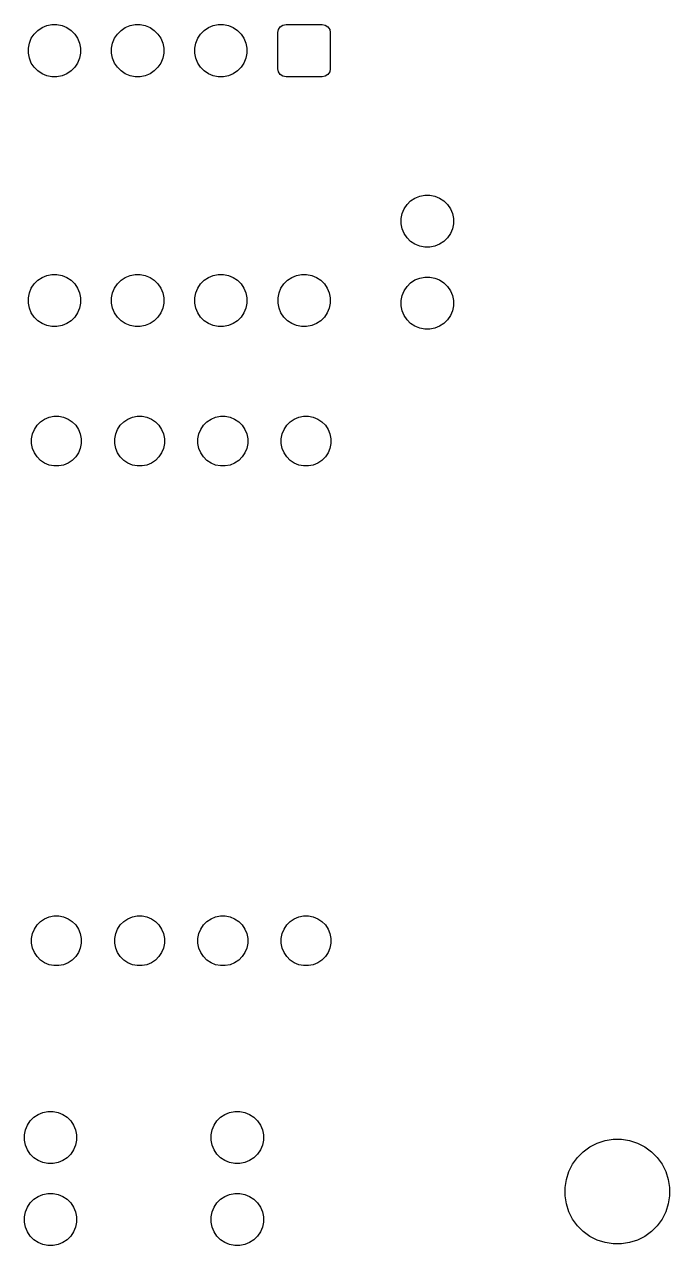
# Model space of a CAD drawing. Header units: millimetres. Extents: x 72.1 to 111.6, y -102.4 to -26.2.
# Drawn here: x 91.95 to 111.65, y -102.36 to -65.11 of the extents above; entities that cross this region are included whole.
import ezdxf

# ---------------------------------------------------------------- set-up
doc = ezdxf.new("R2010")
doc.units = ezdxf.units.MM
doc.layers.add('BLACK', color=7, linetype='CONTINUOUS')

msp = doc.modelspace()

# ---------------------------------------------------------------- linework, layer by layer
at = {"layer": 'BLACK', "linetype": 'CONTINUOUS'}
for p, q in [((92.492883, -65.204463), (92.637772, -65.144448)), ((92.637772, -65.144448), (92.791586, -65.113852)), ((92.791586, -65.113852), (92.948414, -65.113852)), ((92.948414, -65.113852), (93.102228, -65.144448)), ((93.102228, -65.144448), (93.247117, -65.204463)), ((95.032883, -65.204463), (95.177772, -65.144448)), ((95.177772, -65.144448), (95.331586, -65.113852)), ((95.331586, -65.113852), (95.488414, -65.113852)), ((95.488414, -65.113852), (95.642228, -65.144448)), ((95.642228, -65.144448), (95.787117, -65.204463)), ((97.572883, -65.204463), (97.717772, -65.144448)), ((97.717772, -65.144448), (97.871586, -65.113852)), ((97.871586, -65.113852), (98.028414, -65.113852)), ((98.028414, -65.113852), (98.182228, -65.144448)), ((98.182228, -65.144448), (98.327117, -65.204463)), ((99.763223, -65.183223), (99.844329, -65.12903)), ((99.844329, -65.12903), (99.94, -65.11)), ((99.94, -65.11), (101.04, -65.11)), ((101.04, -65.11), (101.135671, -65.12903)), ((101.135671, -65.12903), (101.216777, -65.183223)), ((92.104448, -65.677772), (92.164463, -65.532883)), ((92.164463, -65.532883), (92.251592, -65.402485)), ((92.251592, -65.402485), (92.362485, -65.291592)), ((92.362485, -65.291592), (92.492883, -65.204463)), ((93.247117, -65.204463), (93.377515, -65.291592)), ((93.377515, -65.291592), (93.488408, -65.402485)), ((93.488408, -65.402485), (93.575537, -65.532883)), ((93.575537, -65.532883), (93.635552, -65.677772)), ((94.644448, -65.677772), (94.704463, -65.532883)), ((94.704463, -65.532883), (94.791592, -65.402485)), ((94.791592, -65.402485), (94.902485, -65.291592)), ((94.902485, -65.291592), (95.032883, -65.204463)), ((95.787117, -65.204463), (95.917515, -65.291592)), ((95.917515, -65.291592), (96.028408, -65.402485)), ((96.028408, -65.402485), (96.115537, -65.532883)), ((96.115537, -65.532883), (96.175552, -65.677772)), ((97.184448, -65.677772), (97.244463, -65.532883)), ((97.244463, -65.532883), (97.331592, -65.402485)), ((97.331592, -65.402485), (97.442485, -65.291592)), ((97.442485, -65.291592), (97.572883, -65.204463)), ((98.327117, -65.204463), (98.457515, -65.291592)), ((98.457515, -65.291592), (98.568408, -65.402485)), ((98.568408, -65.402485), (98.655537, -65.532883)), ((98.655537, -65.532883), (98.715552, -65.677772)), ((99.69, -65.36), (99.70903, -65.264329)), ((99.69, -66.46), (99.69, -65.36)), ((99.70903, -65.264329), (99.763223, -65.183223)), ((101.216777, -65.183223), (101.27097, -65.264329)), ((101.27097, -65.264329), (101.29, -65.36)), ((101.29, -65.36), (101.29, -66.46)), ((92.073852, -65.831586), (92.104448, -65.677772)), ((92.073852, -65.988414), (92.073852, -65.831586)), ((93.635552, -65.677772), (93.666148, -65.831586)), ((93.666148, -65.831586), (93.666148, -65.988414)), ((94.613852, -65.831586), (94.644448, -65.677772)), ((94.613852, -65.988414), (94.613852, -65.831586)), ((96.175552, -65.677772), (96.206148, -65.831586)), ((96.206148, -65.831586), (96.206148, -65.988414)), ((97.153852, -65.831586), (97.184448, -65.677772)), ((97.153852, -65.988414), (97.153852, -65.831586)), ((98.715552, -65.677772), (98.746148, -65.831586)), ((98.746148, -65.831586), (98.746148, -65.988414)), ((92.104448, -66.142228), (92.073852, -65.988414)), ((92.164463, -66.287117), (92.104448, -66.142228)), ((92.251592, -66.417515), (92.164463, -66.287117)), ((93.575537, -66.287117), (93.488408, -66.417515)), ((93.635552, -66.142228), (93.575537, -66.287117)), ((93.666148, -65.988414), (93.635552, -66.142228)), ((94.644448, -66.142228), (94.613852, -65.988414)), ((94.704463, -66.287117), (94.644448, -66.142228)), ((94.791592, -66.417515), (94.704463, -66.287117)), ((96.115537, -66.287117), (96.028408, -66.417515)), ((96.175552, -66.142228), (96.115537, -66.287117)), ((96.206148, -65.988414), (96.175552, -66.142228)), ((97.184448, -66.142228), (97.153852, -65.988414)), ((97.244463, -66.287117), (97.184448, -66.142228)), ((97.331592, -66.417515), (97.244463, -66.287117)), ((98.655537, -66.287117), (98.568408, -66.417515)), ((98.715552, -66.142228), (98.655537, -66.287117)), ((98.746148, -65.988414), (98.715552, -66.142228)), ((92.362485, -66.528408), (92.251592, -66.417515)), ((92.492883, -66.615537), (92.362485, -66.528408)), ((92.637772, -66.675552), (92.492883, -66.615537)), ((93.247117, -66.615537), (93.102228, -66.675552)), ((93.377515, -66.528408), (93.247117, -66.615537)), ((93.488408, -66.417515), (93.377515, -66.528408)), ((94.902485, -66.528408), (94.791592, -66.417515)), ((95.032883, -66.615537), (94.902485, -66.528408)), ((95.177772, -66.675552), (95.032883, -66.615537)), ((95.787117, -66.615537), (95.642228, -66.675552)), ((95.917515, -66.528408), (95.787117, -66.615537)), ((96.028408, -66.417515), (95.917515, -66.528408)), ((97.442485, -66.528408), (97.331592, -66.417515)), ((97.572883, -66.615537), (97.442485, -66.528408)), ((97.717772, -66.675552), (97.572883, -66.615537)), ((98.327117, -66.615537), (98.182228, -66.675552)), ((98.457515, -66.528408), (98.327117, -66.615537)), ((98.568408, -66.417515), (98.457515, -66.528408)), ((99.70903, -66.555671), (99.69, -66.46)), ((99.763223, -66.636777), (99.70903, -66.555671)), ((99.844329, -66.69097), (99.763223, -66.636777)), ((101.216777, -66.636777), (101.135671, -66.69097)), ((101.27097, -66.555671), (101.216777, -66.636777)), ((101.29, -66.46), (101.27097, -66.555671)), ((92.791586, -66.706148), (92.637772, -66.675552)), ((92.948414, -66.706148), (92.791586, -66.706148)), ((93.102228, -66.675552), (92.948414, -66.706148)), ((95.331586, -66.706148), (95.177772, -66.675552)), ((95.488414, -66.706148), (95.331586, -66.706148)), ((95.642228, -66.675552), (95.488414, -66.706148)), ((97.871586, -66.706148), (97.717772, -66.675552)), ((98.028414, -66.706148), (97.871586, -66.706148)), ((98.182228, -66.675552), (98.028414, -66.706148)), ((99.94, -66.71), (99.844329, -66.69097)), ((101.04, -66.71), (99.94, -66.71)), ((101.135671, -66.69097), (101.04, -66.71)), ((103.872883, -70.404463), (104.017772, -70.344448)), ((104.017772, -70.344448), (104.171586, -70.313852)), ((104.171586, -70.313852), (104.328414, -70.313852)), ((104.328414, -70.313852), (104.482228, -70.344448)), ((104.482228, -70.344448), (104.627117, -70.404463)), ((103.484448, -70.877772), (103.544463, -70.732883)), ((103.544463, -70.732883), (103.631592, -70.602485)), ((103.631592, -70.602485), (103.742485, -70.491592)), ((103.742485, -70.491592), (103.872883, -70.404463)), ((104.627117, -70.404463), (104.757515, -70.491592)), ((104.757515, -70.491592), (104.868408, -70.602485)), ((104.868408, -70.602485), (104.955537, -70.732883)), ((104.955537, -70.732883), (105.015552, -70.877772)), ((103.453852, -71.031586), (103.484448, -70.877772)), ((103.453852, -71.188414), (103.453852, -71.031586)), ((105.015552, -70.877772), (105.046148, -71.031586)), ((105.046148, -71.031586), (105.046148, -71.188414)), ((103.484448, -71.342228), (103.453852, -71.188414)), ((103.544463, -71.487117), (103.484448, -71.342228)), ((103.631592, -71.617515), (103.544463, -71.487117)), ((104.955537, -71.487117), (104.868408, -71.617515)), ((105.015552, -71.342228), (104.955537, -71.487117)), ((105.046148, -71.188414), (105.015552, -71.342228)), ((103.742485, -71.728408), (103.631592, -71.617515)), ((103.872883, -71.815537), (103.742485, -71.728408)), ((104.017772, -71.875552), (103.872883, -71.815537)), ((104.171586, -71.906148), (104.017772, -71.875552)), ((104.482228, -71.875552), (104.328414, -71.906148)), ((104.627117, -71.815537), (104.482228, -71.875552)), ((104.757515, -71.728408), (104.627117, -71.815537)), ((104.868408, -71.617515), (104.757515, -71.728408)), ((104.328414, -71.906148), (104.171586, -71.906148)), ((92.251592, -73.022485), (92.362485, -72.911592)), ((92.362485, -72.911592), (92.492883, -72.824463)), ((92.492883, -72.824463), (92.637772, -72.764448)), ((92.637772, -72.764448), (92.791586, -72.733852)), ((92.791586, -72.733852), (92.948414, -72.733852)), ((92.948414, -72.733852), (93.102228, -72.764448)), ((93.102228, -72.764448), (93.247117, -72.824463)), ((93.247117, -72.824463), (93.377515, -72.911592)), ((93.377515, -72.911592), (93.488408, -73.022485)), ((94.791592, -73.022485), (94.902485, -72.911592)), ((94.902485, -72.911592), (95.032883, -72.824463)), ((95.032883, -72.824463), (95.177772, -72.764448)), ((95.177772, -72.764448), (95.331586, -72.733852)), ((95.331586, -72.733852), (95.488414, -72.733852)), ((95.488414, -72.733852), (95.642228, -72.764448)), ((95.642228, -72.764448), (95.787117, -72.824463)), ((95.787117, -72.824463), (95.917515, -72.911592)), ((95.917515, -72.911592), (96.028408, -73.022485)), ((97.331592, -73.022485), (97.442485, -72.911592)), ((97.442485, -72.911592), (97.572883, -72.824463)), ((97.572883, -72.824463), (97.717772, -72.764448)), ((97.717772, -72.764448), (97.871586, -72.733852)), ((97.871586, -72.733852), (98.028414, -72.733852)), ((98.028414, -72.733852), (98.182228, -72.764448)), ((98.182228, -72.764448), (98.327117, -72.824463)), ((98.327117, -72.824463), (98.457515, -72.911592)), ((98.457515, -72.911592), (98.568408, -73.022485)), ((99.871592, -73.022485), (99.982485, -72.911592)), ((99.982485, -72.911592), (100.112883, -72.824463)), ((100.112883, -72.824463), (100.257772, -72.764448)), ((100.257772, -72.764448), (100.411586, -72.733852)), ((100.411586, -72.733852), (100.568414, -72.733852)), ((100.568414, -72.733852), (100.722228, -72.764448)), ((100.722228, -72.764448), (100.867117, -72.824463)), ((100.867117, -72.824463), (100.997515, -72.911592)), ((100.997515, -72.911592), (101.108408, -73.022485)), ((103.631592, -73.102485), (103.742485, -72.991592)), ((103.742485, -72.991592), (103.872883, -72.904463)), ((103.872883, -72.904463), (104.017772, -72.844448)), ((104.017772, -72.844448), (104.171586, -72.813852)), ((104.171586, -72.813852), (104.328414, -72.813852)), ((104.328414, -72.813852), (104.482228, -72.844448)), ((104.482228, -72.844448), (104.627117, -72.904463)), ((104.627117, -72.904463), (104.757515, -72.991592)), ((104.757515, -72.991592), (104.868408, -73.102485)), ((92.073852, -73.451586), (92.104448, -73.297772)), ((92.104448, -73.297772), (92.164463, -73.152883)), ((92.164463, -73.152883), (92.251592, -73.022485)), ((93.488408, -73.022485), (93.575537, -73.152883)), ((93.575537, -73.152883), (93.635552, -73.297772)), ((93.635552, -73.297772), (93.666148, -73.451586)), ((94.613852, -73.451586), (94.644448, -73.297772)), ((94.644448, -73.297772), (94.704463, -73.152883)), ((94.704463, -73.152883), (94.791592, -73.022485)), ((96.028408, -73.022485), (96.115537, -73.152883)), ((96.115537, -73.152883), (96.175552, -73.297772)), ((96.175552, -73.297772), (96.206148, -73.451586)), ((97.153852, -73.451586), (97.184448, -73.297772)), ((97.184448, -73.297772), (97.244463, -73.152883)), ((97.244463, -73.152883), (97.331592, -73.022485)), ((98.568408, -73.022485), (98.655537, -73.152883)), ((98.655537, -73.152883), (98.715552, -73.297772)), ((98.715552, -73.297772), (98.746148, -73.451586)), ((99.693852, -73.451586), (99.724448, -73.297772)), ((99.724448, -73.297772), (99.784463, -73.152883)), ((99.784463, -73.152883), (99.871592, -73.022485)), ((101.108408, -73.022485), (101.195537, -73.152883)), ((101.195537, -73.152883), (101.255552, -73.297772)), ((101.255552, -73.297772), (101.286148, -73.451586)), ((103.484448, -73.377772), (103.544463, -73.232883)), ((103.544463, -73.232883), (103.631592, -73.102485)), ((104.868408, -73.102485), (104.955537, -73.232883)), ((104.955537, -73.232883), (105.015552, -73.377772)), ((92.073852, -73.608414), (92.073852, -73.451586)), ((92.104448, -73.762228), (92.073852, -73.608414)), ((93.666148, -73.608414), (93.635552, -73.762228)), ((93.666148, -73.451586), (93.666148, -73.608414)), ((94.613852, -73.608414), (94.613852, -73.451586)), ((94.644448, -73.762228), (94.613852, -73.608414)), ((96.206148, -73.608414), (96.175552, -73.762228)), ((96.206148, -73.451586), (96.206148, -73.608414)), ((97.153852, -73.608414), (97.153852, -73.451586)), ((97.184448, -73.762228), (97.153852, -73.608414)), ((98.746148, -73.608414), (98.715552, -73.762228)), ((98.746148, -73.451586), (98.746148, -73.608414)), ((99.693852, -73.608414), (99.693852, -73.451586)), ((99.724448, -73.762228), (99.693852, -73.608414)), ((101.286148, -73.608414), (101.255552, -73.762228)), ((101.286148, -73.451586), (101.286148, -73.608414)), ((103.453852, -73.531586), (103.484448, -73.377772)), ((103.453852, -73.688414), (103.453852, -73.531586)), ((103.484448, -73.842228), (103.453852, -73.688414)), ((105.015552, -73.377772), (105.046148, -73.531586)), ((105.046148, -73.688414), (105.015552, -73.842228)), ((105.046148, -73.531586), (105.046148, -73.688414)), ((92.164463, -73.907117), (92.104448, -73.762228)), ((92.251592, -74.037515), (92.164463, -73.907117)), ((92.362485, -74.148408), (92.251592, -74.037515)), ((93.488408, -74.037515), (93.377515, -74.148408)), ((93.575537, -73.907117), (93.488408, -74.037515)), ((93.635552, -73.762228), (93.575537, -73.907117)), ((94.704463, -73.907117), (94.644448, -73.762228)), ((94.791592, -74.037515), (94.704463, -73.907117)), ((94.902485, -74.148408), (94.791592, -74.037515)), ((96.028408, -74.037515), (95.917515, -74.148408)), ((96.115537, -73.907117), (96.028408, -74.037515)), ((96.175552, -73.762228), (96.115537, -73.907117)), ((97.244463, -73.907117), (97.184448, -73.762228)), ((97.331592, -74.037515), (97.244463, -73.907117)), ((97.442485, -74.148408), (97.331592, -74.037515)), ((98.568408, -74.037515), (98.457515, -74.148408)), ((98.655537, -73.907117), (98.568408, -74.037515)), ((98.715552, -73.762228), (98.655537, -73.907117)), ((99.784463, -73.907117), (99.724448, -73.762228)), ((99.871592, -74.037515), (99.784463, -73.907117)), ((99.982485, -74.148408), (99.871592, -74.037515)), ((101.108408, -74.037515), (100.997515, -74.148408)), ((101.195537, -73.907117), (101.108408, -74.037515)), ((101.255552, -73.762228), (101.195537, -73.907117)), ((103.544463, -73.987117), (103.484448, -73.842228)), ((103.631592, -74.117515), (103.544463, -73.987117)), ((103.742485, -74.228408), (103.631592, -74.117515)), ((104.868408, -74.117515), (104.757515, -74.228408)), ((104.955537, -73.987117), (104.868408, -74.117515)), ((105.015552, -73.842228), (104.955537, -73.987117)), ((92.492883, -74.235537), (92.362485, -74.148408)), ((92.637772, -74.295552), (92.492883, -74.235537)), ((92.791586, -74.326148), (92.637772, -74.295552)), ((92.948414, -74.326148), (92.791586, -74.326148)), ((93.102228, -74.295552), (92.948414, -74.326148)), ((93.247117, -74.235537), (93.102228, -74.295552)), ((93.377515, -74.148408), (93.247117, -74.235537)), ((95.032883, -74.235537), (94.902485, -74.148408)), ((95.177772, -74.295552), (95.032883, -74.235537)), ((95.331586, -74.326148), (95.177772, -74.295552)), ((95.488414, -74.326148), (95.331586, -74.326148)), ((95.642228, -74.295552), (95.488414, -74.326148)), ((95.787117, -74.235537), (95.642228, -74.295552)), ((95.917515, -74.148408), (95.787117, -74.235537)), ((97.572883, -74.235537), (97.442485, -74.148408)), ((97.717772, -74.295552), (97.572883, -74.235537)), ((97.871586, -74.326148), (97.717772, -74.295552)), ((98.028414, -74.326148), (97.871586, -74.326148)), ((98.182228, -74.295552), (98.028414, -74.326148)), ((98.327117, -74.235537), (98.182228, -74.295552)), ((98.457515, -74.148408), (98.327117, -74.235537)), ((100.112883, -74.235537), (99.982485, -74.148408)), ((100.257772, -74.295552), (100.112883, -74.235537)), ((100.411586, -74.326148), (100.257772, -74.295552)), ((100.568414, -74.326148), (100.411586, -74.326148)), ((100.722228, -74.295552), (100.568414, -74.326148)), ((100.867117, -74.235537), (100.722228, -74.295552)), ((100.997515, -74.148408), (100.867117, -74.235537)), ((103.872883, -74.315537), (103.742485, -74.228408)), ((104.017772, -74.375552), (103.872883, -74.315537)), ((104.171586, -74.406148), (104.017772, -74.375552)), ((104.328414, -74.406148), (104.171586, -74.406148)), ((104.482228, -74.375552), (104.328414, -74.406148)), ((104.627117, -74.315537), (104.482228, -74.375552)), ((104.757515, -74.228408), (104.627117, -74.315537)), ((92.570796, -77.147976), (92.708803, -77.090811)), ((92.708803, -77.090811), (92.855311, -77.061669)), ((92.855311, -77.061669), (93.004689, -77.061669)), ((93.004689, -77.061669), (93.151197, -77.090811)), ((93.151197, -77.090811), (93.289204, -77.147976)), ((95.110796, -77.147976), (95.248803, -77.090811)), ((95.248803, -77.090811), (95.395311, -77.061669)), ((95.395311, -77.061669), (95.544689, -77.061669)), ((95.544689, -77.061669), (95.691197, -77.090811)), ((95.691197, -77.090811), (95.829204, -77.147976)), ((97.650796, -77.147976), (97.788803, -77.090811)), ((97.788803, -77.090811), (97.935311, -77.061669)), ((97.935311, -77.061669), (98.084689, -77.061669)), ((98.084689, -77.061669), (98.231197, -77.090811)), ((98.231197, -77.090811), (98.369204, -77.147976)), ((100.190796, -77.147976), (100.328803, -77.090811)), ((100.328803, -77.090811), (100.475311, -77.061669)), ((100.475311, -77.061669), (100.624689, -77.061669)), ((100.624689, -77.061669), (100.771197, -77.090811)), ((100.771197, -77.090811), (100.909204, -77.147976)), ((92.200811, -77.598803), (92.257976, -77.460796)), ((92.257976, -77.460796), (92.340966, -77.336592)), ((92.340966, -77.336592), (92.446592, -77.230966)), ((92.446592, -77.230966), (92.570796, -77.147976)), ((93.289204, -77.147976), (93.413408, -77.230966)), ((93.413408, -77.230966), (93.519034, -77.336592)), ((93.519034, -77.336592), (93.602024, -77.460796)), ((93.602024, -77.460796), (93.659189, -77.598803)), ((94.740811, -77.598803), (94.797976, -77.460796)), ((94.797976, -77.460796), (94.880966, -77.336592)), ((94.880966, -77.336592), (94.986592, -77.230966)), ((94.986592, -77.230966), (95.110796, -77.147976)), ((95.829204, -77.147976), (95.953408, -77.230966)), ((95.953408, -77.230966), (96.059034, -77.336592)), ((96.059034, -77.336592), (96.142024, -77.460796)), ((96.142024, -77.460796), (96.199189, -77.598803)), ((97.280811, -77.598803), (97.337976, -77.460796)), ((97.337976, -77.460796), (97.420966, -77.336592)), ((97.420966, -77.336592), (97.526592, -77.230966)), ((97.526592, -77.230966), (97.650796, -77.147976)), ((98.369204, -77.147976), (98.493408, -77.230966)), ((98.493408, -77.230966), (98.599034, -77.336592)), ((98.599034, -77.336592), (98.682024, -77.460796)), ((98.682024, -77.460796), (98.739189, -77.598803)), ((99.820811, -77.598803), (99.877976, -77.460796)), ((99.877976, -77.460796), (99.960966, -77.336592)), ((99.960966, -77.336592), (100.066592, -77.230966)), ((100.066592, -77.230966), (100.190796, -77.147976)), ((100.909204, -77.147976), (101.033408, -77.230966)), ((101.033408, -77.230966), (101.139034, -77.336592)), ((101.139034, -77.336592), (101.222024, -77.460796)), ((101.222024, -77.460796), (101.279189, -77.598803)), ((92.171669, -77.745311), (92.200811, -77.598803)), ((92.171669, -77.894689), (92.171669, -77.745311)), ((93.659189, -77.598803), (93.688331, -77.745311)), ((93.688331, -77.745311), (93.688331, -77.894689)), ((94.711669, -77.745311), (94.740811, -77.598803)), ((94.711669, -77.894689), (94.711669, -77.745311)), ((96.199189, -77.598803), (96.228331, -77.745311)), ((96.228331, -77.745311), (96.228331, -77.894689)), ((97.251669, -77.745311), (97.280811, -77.598803)), ((97.251669, -77.894689), (97.251669, -77.745311)), ((98.739189, -77.598803), (98.768331, -77.745311)), ((98.768331, -77.745311), (98.768331, -77.894689)), ((99.791669, -77.745311), (99.820811, -77.598803)), ((99.791669, -77.894689), (99.791669, -77.745311)), ((101.279189, -77.598803), (101.308331, -77.745311)), ((101.308331, -77.745311), (101.308331, -77.894689)), ((92.200811, -78.041197), (92.171669, -77.894689)), ((92.257976, -78.179204), (92.200811, -78.041197)), ((92.340966, -78.303408), (92.257976, -78.179204)), ((93.602024, -78.179204), (93.519034, -78.303408)), ((93.659189, -78.041197), (93.602024, -78.179204)), ((93.688331, -77.894689), (93.659189, -78.041197)), ((94.740811, -78.041197), (94.711669, -77.894689)), ((94.797976, -78.179204), (94.740811, -78.041197)), ((94.880966, -78.303408), (94.797976, -78.179204)), ((96.142024, -78.179204), (96.059034, -78.303408)), ((96.199189, -78.041197), (96.142024, -78.179204)), ((96.228331, -77.894689), (96.199189, -78.041197)), ((97.280811, -78.041197), (97.251669, -77.894689)), ((97.337976, -78.179204), (97.280811, -78.041197)), ((97.420966, -78.303408), (97.337976, -78.179204)), ((98.682024, -78.179204), (98.599034, -78.303408)), ((98.739189, -78.041197), (98.682024, -78.179204)), ((98.768331, -77.894689), (98.739189, -78.041197)), ((99.820811, -78.041197), (99.791669, -77.894689)), ((99.877976, -78.179204), (99.820811, -78.041197)), ((99.960966, -78.303408), (99.877976, -78.179204)), ((101.222024, -78.179204), (101.139034, -78.303408)), ((101.279189, -78.041197), (101.222024, -78.179204)), ((101.308331, -77.894689), (101.279189, -78.041197)), ((92.446592, -78.409034), (92.340966, -78.303408)), ((92.570796, -78.492024), (92.446592, -78.409034)), ((92.708803, -78.549189), (92.570796, -78.492024)), ((92.855311, -78.578331), (92.708803, -78.549189)), ((93.004689, -78.578331), (92.855311, -78.578331)), ((93.151197, -78.549189), (93.004689, -78.578331)), ((93.289204, -78.492024), (93.151197, -78.549189)), ((93.413408, -78.409034), (93.289204, -78.492024)), ((93.519034, -78.303408), (93.413408, -78.409034)), ((94.986592, -78.409034), (94.880966, -78.303408)), ((95.110796, -78.492024), (94.986592, -78.409034)), ((95.248803, -78.549189), (95.110796, -78.492024)), ((95.395311, -78.578331), (95.248803, -78.549189)), ((95.544689, -78.578331), (95.395311, -78.578331)), ((95.691197, -78.549189), (95.544689, -78.578331)), ((95.829204, -78.492024), (95.691197, -78.549189)), ((95.953408, -78.409034), (95.829204, -78.492024)), ((96.059034, -78.303408), (95.953408, -78.409034)), ((97.526592, -78.409034), (97.420966, -78.303408)), ((97.650796, -78.492024), (97.526592, -78.409034)), ((97.788803, -78.549189), (97.650796, -78.492024)), ((97.935311, -78.578331), (97.788803, -78.549189)), ((98.084689, -78.578331), (97.935311, -78.578331)), ((98.231197, -78.549189), (98.084689, -78.578331)), ((98.369204, -78.492024), (98.231197, -78.549189)), ((98.493408, -78.409034), (98.369204, -78.492024)), ((98.599034, -78.303408), (98.493408, -78.409034)), ((100.066592, -78.409034), (99.960966, -78.303408)), ((100.190796, -78.492024), (100.066592, -78.409034)), ((100.328803, -78.549189), (100.190796, -78.492024)), ((100.475311, -78.578331), (100.328803, -78.549189)), ((100.624689, -78.578331), (100.475311, -78.578331)), ((100.771197, -78.549189), (100.624689, -78.578331)), ((100.909204, -78.492024), (100.771197, -78.549189)), ((101.033408, -78.409034), (100.909204, -78.492024)), ((101.139034, -78.303408), (101.033408, -78.409034)), ((92.570796, -92.387976), (92.708803, -92.330811)), ((92.708803, -92.330811), (92.855311, -92.301669)), ((92.855311, -92.301669), (93.004689, -92.301669)), ((93.004689, -92.301669), (93.151197, -92.330811)), ((93.151197, -92.330811), (93.289204, -92.387976)), ((95.110796, -92.387976), (95.248803, -92.330811)), ((95.248803, -92.330811), (95.395311, -92.301669)), ((95.395311, -92.301669), (95.544689, -92.301669)), ((95.544689, -92.301669), (95.691197, -92.330811)), ((95.691197, -92.330811), (95.829204, -92.387976)), ((97.650796, -92.387976), (97.788803, -92.330811)), ((97.788803, -92.330811), (97.935311, -92.301669)), ((97.935311, -92.301669), (98.084689, -92.301669)), ((98.084689, -92.301669), (98.231197, -92.330811)), ((98.231197, -92.330811), (98.369204, -92.387976)), ((100.190796, -92.387976), (100.328803, -92.330811)), ((100.328803, -92.330811), (100.475311, -92.301669)), ((100.475311, -92.301669), (100.624689, -92.301669)), ((100.624689, -92.301669), (100.771197, -92.330811)), ((100.771197, -92.330811), (100.909204, -92.387976)), ((92.200811, -92.838803), (92.257976, -92.700796)), ((92.257976, -92.700796), (92.340966, -92.576592)), ((92.340966, -92.576592), (92.446592, -92.470966)), ((92.446592, -92.470966), (92.570796, -92.387976)), ((93.289204, -92.387976), (93.413408, -92.470966)), ((93.413408, -92.470966), (93.519034, -92.576592)), ((93.519034, -92.576592), (93.602024, -92.700796)), ((93.602024, -92.700796), (93.659189, -92.838803)), ((94.740811, -92.838803), (94.797976, -92.700796)), ((94.797976, -92.700796), (94.880966, -92.576592)), ((94.880966, -92.576592), (94.986592, -92.470966)), ((94.986592, -92.470966), (95.110796, -92.387976)), ((95.829204, -92.387976), (95.953408, -92.470966)), ((95.953408, -92.470966), (96.059034, -92.576592)), ((96.059034, -92.576592), (96.142024, -92.700796)), ((96.142024, -92.700796), (96.199189, -92.838803)), ((97.280811, -92.838803), (97.337976, -92.700796)), ((97.337976, -92.700796), (97.420966, -92.576592)), ((97.420966, -92.576592), (97.526592, -92.470966)), ((97.526592, -92.470966), (97.650796, -92.387976)), ((98.369204, -92.387976), (98.493408, -92.470966)), ((98.493408, -92.470966), (98.599034, -92.576592)), ((98.599034, -92.576592), (98.682024, -92.700796)), ((98.682024, -92.700796), (98.739189, -92.838803)), ((99.820811, -92.838803), (99.877976, -92.700796)), ((99.877976, -92.700796), (99.960966, -92.576592)), ((99.960966, -92.576592), (100.066592, -92.470966)), ((100.066592, -92.470966), (100.190796, -92.387976)), ((100.909204, -92.387976), (101.033408, -92.470966)), ((101.033408, -92.470966), (101.139034, -92.576592)), ((101.139034, -92.576592), (101.222024, -92.700796)), ((101.222024, -92.700796), (101.279189, -92.838803)), ((92.171669, -92.985311), (92.200811, -92.838803)), ((92.171669, -93.134689), (92.171669, -92.985311)), ((93.659189, -92.838803), (93.688331, -92.985311)), ((93.688331, -92.985311), (93.688331, -93.134689)), ((94.711669, -92.985311), (94.740811, -92.838803)), ((94.711669, -93.134689), (94.711669, -92.985311)), ((96.199189, -92.838803), (96.228331, -92.985311)), ((96.228331, -92.985311), (96.228331, -93.134689)), ((97.251669, -92.985311), (97.280811, -92.838803)), ((97.251669, -93.134689), (97.251669, -92.985311)), ((98.739189, -92.838803), (98.768331, -92.985311)), ((98.768331, -92.985311), (98.768331, -93.134689)), ((99.791669, -92.985311), (99.820811, -92.838803)), ((99.791669, -93.134689), (99.791669, -92.985311)), ((101.279189, -92.838803), (101.308331, -92.985311)), ((101.308331, -92.985311), (101.308331, -93.134689)), ((92.200811, -93.281197), (92.171669, -93.134689)), ((92.257976, -93.419204), (92.200811, -93.281197)), ((92.340966, -93.543408), (92.257976, -93.419204)), ((93.602024, -93.419204), (93.519034, -93.543408)), ((93.659189, -93.281197), (93.602024, -93.419204)), ((93.688331, -93.134689), (93.659189, -93.281197)), ((94.740811, -93.281197), (94.711669, -93.134689)), ((94.797976, -93.419204), (94.740811, -93.281197)), ((94.880966, -93.543408), (94.797976, -93.419204)), ((96.142024, -93.419204), (96.059034, -93.543408)), ((96.199189, -93.281197), (96.142024, -93.419204)), ((96.228331, -93.134689), (96.199189, -93.281197)), ((97.280811, -93.281197), (97.251669, -93.134689)), ((97.337976, -93.419204), (97.280811, -93.281197)), ((97.420966, -93.543408), (97.337976, -93.419204)), ((98.682024, -93.419204), (98.599034, -93.543408)), ((98.739189, -93.281197), (98.682024, -93.419204)), ((98.768331, -93.134689), (98.739189, -93.281197)), ((99.820811, -93.281197), (99.791669, -93.134689)), ((99.877976, -93.419204), (99.820811, -93.281197)), ((99.960966, -93.543408), (99.877976, -93.419204)), ((101.222024, -93.419204), (101.139034, -93.543408)), ((101.279189, -93.281197), (101.222024, -93.419204)), ((101.308331, -93.134689), (101.279189, -93.281197)), ((92.446592, -93.649034), (92.340966, -93.543408)), ((92.570796, -93.732024), (92.446592, -93.649034)), ((92.708803, -93.789189), (92.570796, -93.732024)), ((92.855311, -93.818331), (92.708803, -93.789189)), ((93.004689, -93.818331), (92.855311, -93.818331)), ((93.151197, -93.789189), (93.004689, -93.818331)), ((93.289204, -93.732024), (93.151197, -93.789189)), ((93.413408, -93.649034), (93.289204, -93.732024)), ((93.519034, -93.543408), (93.413408, -93.649034)), ((94.986592, -93.649034), (94.880966, -93.543408)), ((95.110796, -93.732024), (94.986592, -93.649034)), ((95.248803, -93.789189), (95.110796, -93.732024)), ((95.395311, -93.818331), (95.248803, -93.789189)), ((95.544689, -93.818331), (95.395311, -93.818331)), ((95.691197, -93.789189), (95.544689, -93.818331)), ((95.829204, -93.732024), (95.691197, -93.789189)), ((95.953408, -93.649034), (95.829204, -93.732024)), ((96.059034, -93.543408), (95.953408, -93.649034)), ((97.526592, -93.649034), (97.420966, -93.543408)), ((97.650796, -93.732024), (97.526592, -93.649034)), ((97.788803, -93.789189), (97.650796, -93.732024)), ((97.935311, -93.818331), (97.788803, -93.789189)), ((98.084689, -93.818331), (97.935311, -93.818331)), ((98.231197, -93.789189), (98.084689, -93.818331)), ((98.369204, -93.732024), (98.231197, -93.789189)), ((98.493408, -93.649034), (98.369204, -93.732024)), ((98.599034, -93.543408), (98.493408, -93.649034)), ((100.066592, -93.649034), (99.960966, -93.543408)), ((100.190796, -93.732024), (100.066592, -93.649034)), ((100.328803, -93.789189), (100.190796, -93.732024)), ((100.475311, -93.818331), (100.328803, -93.789189)), ((100.624689, -93.818331), (100.475311, -93.818331)), ((100.771197, -93.789189), (100.624689, -93.818331)), ((100.909204, -93.732024), (100.771197, -93.789189)), ((101.033408, -93.649034), (100.909204, -93.732024)), ((101.139034, -93.543408), (101.033408, -93.649034)), ((92.372883, -98.354463), (92.517772, -98.294448)), ((92.517772, -98.294448), (92.671586, -98.263852)), ((92.671586, -98.263852), (92.828414, -98.263852)), ((92.828414, -98.263852), (92.982228, -98.294448)), ((92.982228, -98.294448), (93.127117, -98.354463)), ((98.072883, -98.354463), (98.217772, -98.294448)), ((98.217772, -98.294448), (98.371586, -98.263852)), ((98.371586, -98.263852), (98.528414, -98.263852)), ((98.528414, -98.263852), (98.682228, -98.294448)), ((98.682228, -98.294448), (98.827117, -98.354463)), ((91.984448, -98.827772), (92.044463, -98.682883)), ((92.044463, -98.682883), (92.131592, -98.552485)), ((92.131592, -98.552485), (92.242485, -98.441592)), ((92.242485, -98.441592), (92.372883, -98.354463)), ((93.127117, -98.354463), (93.257515, -98.441592)), ((93.257515, -98.441592), (93.368408, -98.552485)), ((93.368408, -98.552485), (93.455537, -98.682883)), ((93.455537, -98.682883), (93.515552, -98.827772)), ((97.684448, -98.827772), (97.744463, -98.682883)), ((97.744463, -98.682883), (97.831592, -98.552485)), ((97.831592, -98.552485), (97.942485, -98.441592)), ((97.942485, -98.441592), (98.072883, -98.354463)), ((98.827117, -98.354463), (98.957515, -98.441592)), ((98.957515, -98.441592), (99.068408, -98.552485)), ((99.068408, -98.552485), (99.155537, -98.682883)), ((99.155537, -98.682883), (99.215552, -98.827772)), ((91.953852, -98.981586), (91.984448, -98.827772)), ((91.953852, -99.138414), (91.953852, -98.981586)), ((93.515552, -98.827772), (93.546148, -98.981586)), ((93.546148, -98.981586), (93.546148, -99.138414)), ((97.653852, -98.981586), (97.684448, -98.827772)), ((97.653852, -99.138414), (97.653852, -98.981586)), ((99.215552, -98.827772), (99.246148, -98.981586)), ((99.246148, -98.981586), (99.246148, -99.138414)), ((91.984448, -99.292228), (91.953852, -99.138414)), ((92.044463, -99.437117), (91.984448, -99.292228)), ((92.131592, -99.567515), (92.044463, -99.437117)), ((93.455537, -99.437117), (93.368408, -99.567515)), ((93.515552, -99.292228), (93.455537, -99.437117)), ((93.546148, -99.138414), (93.515552, -99.292228)), ((97.684448, -99.292228), (97.653852, -99.138414)), ((97.744463, -99.437117), (97.684448, -99.292228)), ((97.831592, -99.567515), (97.744463, -99.437117)), ((99.155537, -99.437117), (99.068408, -99.567515)), ((99.215552, -99.292228), (99.155537, -99.437117)), ((99.246148, -99.138414), (99.215552, -99.292228)), ((109.010883, -99.49335), (109.214002, -99.345776)), ((109.214002, -99.345776), (109.437707, -99.231793)), ((109.437707, -99.231793), (109.676487, -99.154208)), ((109.676487, -99.154208), (109.924465, -99.114932)), ((109.924465, -99.114932), (110.175535, -99.114932)), ((110.175535, -99.114932), (110.423513, -99.154208)), ((110.423513, -99.154208), (110.662293, -99.231793)), ((110.662293, -99.231793), (110.885998, -99.345776)), ((110.885998, -99.345776), (111.089117, -99.49335)), ((92.242485, -99.678408), (92.131592, -99.567515)), ((92.372883, -99.765537), (92.242485, -99.678408)), ((92.517772, -99.825552), (92.372883, -99.765537)), ((93.127117, -99.765537), (92.982228, -99.825552)), ((93.257515, -99.678408), (93.127117, -99.765537)), ((93.368408, -99.567515), (93.257515, -99.678408)), ((97.942485, -99.678408), (97.831592, -99.567515)), ((98.072883, -99.765537), (97.942485, -99.678408)), ((98.217772, -99.825552), (98.072883, -99.765537)), ((98.827117, -99.765537), (98.682228, -99.825552)), ((98.957515, -99.678408), (98.827117, -99.765537)), ((99.068408, -99.567515), (98.957515, -99.678408)), ((108.685776, -99.874002), (108.83335, -99.670883)), ((108.83335, -99.670883), (109.010883, -99.49335)), ((111.089117, -99.49335), (111.26665, -99.670883)), ((111.26665, -99.670883), (111.414224, -99.874002)), ((92.671586, -99.856148), (92.517772, -99.825552)), ((92.828414, -99.856148), (92.671586, -99.856148)), ((92.982228, -99.825552), (92.828414, -99.856148)), ((98.371586, -99.856148), (98.217772, -99.825552)), ((98.528414, -99.856148), (98.371586, -99.856148)), ((98.682228, -99.825552), (98.528414, -99.856148)), ((108.494208, -100.336487), (108.571793, -100.097707)), ((108.571793, -100.097707), (108.685776, -99.874002)), ((111.414224, -99.874002), (111.528207, -100.097707)), ((111.528207, -100.097707), (111.605792, -100.336487)), ((108.454932, -100.584465), (108.494208, -100.336487)), ((111.605792, -100.336487), (111.645068, -100.584465)), ((92.242485, -100.941592), (92.372883, -100.854463)), ((92.372883, -100.854463), (92.517772, -100.794448)), ((92.517772, -100.794448), (92.671586, -100.763852)), ((92.671586, -100.763852), (92.828414, -100.763852)), ((92.828414, -100.763852), (92.982228, -100.794448)), ((92.982228, -100.794448), (93.127117, -100.854463)), ((93.127117, -100.854463), (93.257515, -100.941592)), ((97.942485, -100.941592), (98.072883, -100.854463)), ((98.072883, -100.854463), (98.217772, -100.794448)), ((98.217772, -100.794448), (98.371586, -100.763852)), ((98.371586, -100.763852), (98.528414, -100.763852)), ((98.528414, -100.763852), (98.682228, -100.794448)), ((98.682228, -100.794448), (98.827117, -100.854463)), ((98.827117, -100.854463), (98.957515, -100.941592)), ((108.454932, -100.835535), (108.454932, -100.584465)), ((108.494208, -101.083513), (108.454932, -100.835535)), ((111.645068, -100.835535), (111.605792, -101.083513)), ((111.645068, -100.584465), (111.645068, -100.835535)), ((91.984448, -101.327772), (92.044463, -101.182883)), ((92.044463, -101.182883), (92.131592, -101.052485)), ((92.131592, -101.052485), (92.242485, -100.941592)), ((93.257515, -100.941592), (93.368408, -101.052485)), ((93.368408, -101.052485), (93.455537, -101.182883)), ((93.455537, -101.182883), (93.515552, -101.327772)), ((97.684448, -101.327772), (97.744463, -101.182883)), ((97.744463, -101.182883), (97.831592, -101.052485)), ((97.831592, -101.052485), (97.942485, -100.941592)), ((98.957515, -100.941592), (99.068408, -101.052485)), ((99.068408, -101.052485), (99.155537, -101.182883)), ((99.155537, -101.182883), (99.215552, -101.327772)), ((108.571793, -101.322293), (108.494208, -101.083513)), ((111.605792, -101.083513), (111.528207, -101.322293)), ((91.953852, -101.481586), (91.984448, -101.327772)), ((91.953852, -101.638414), (91.953852, -101.481586)), ((91.984448, -101.792228), (91.953852, -101.638414)), ((93.515552, -101.327772), (93.546148, -101.481586)), ((93.546148, -101.638414), (93.515552, -101.792228)), ((93.546148, -101.481586), (93.546148, -101.638414)), ((97.653852, -101.481586), (97.684448, -101.327772)), ((97.653852, -101.638414), (97.653852, -101.481586)), ((97.684448, -101.792228), (97.653852, -101.638414)), ((99.215552, -101.327772), (99.246148, -101.481586)), ((99.246148, -101.638414), (99.215552, -101.792228)), ((99.246148, -101.481586), (99.246148, -101.638414)), ((108.685776, -101.545998), (108.571793, -101.322293)), ((108.83335, -101.749117), (108.685776, -101.545998)), ((111.414224, -101.545998), (111.26665, -101.749117)), ((111.528207, -101.322293), (111.414224, -101.545998)), ((92.044463, -101.937117), (91.984448, -101.792228)), ((92.131592, -102.067515), (92.044463, -101.937117)), ((93.455537, -101.937117), (93.368408, -102.067515)), ((93.515552, -101.792228), (93.455537, -101.937117)), ((97.744463, -101.937117), (97.684448, -101.792228)), ((97.831592, -102.067515), (97.744463, -101.937117)), ((99.155537, -101.937117), (99.068408, -102.067515)), ((99.215552, -101.792228), (99.155537, -101.937117)), ((109.010883, -101.92665), (108.83335, -101.749117)), ((109.214002, -102.074224), (109.010883, -101.92665)), ((111.089117, -101.92665), (110.885998, -102.074224)), ((111.26665, -101.749117), (111.089117, -101.92665)), ((92.242485, -102.178408), (92.131592, -102.067515)), ((92.372883, -102.265537), (92.242485, -102.178408)), ((92.517772, -102.325552), (92.372883, -102.265537)), ((92.671586, -102.356148), (92.517772, -102.325552)), ((92.828414, -102.356148), (92.671586, -102.356148)), ((92.982228, -102.325552), (92.828414, -102.356148)), ((93.127117, -102.265537), (92.982228, -102.325552)), ((93.257515, -102.178408), (93.127117, -102.265537)), ((93.368408, -102.067515), (93.257515, -102.178408)), ((97.942485, -102.178408), (97.831592, -102.067515)), ((98.072883, -102.265537), (97.942485, -102.178408)), ((98.217772, -102.325552), (98.072883, -102.265537)), ((98.371586, -102.356148), (98.217772, -102.325552)), ((98.528414, -102.356148), (98.371586, -102.356148)), ((98.682228, -102.325552), (98.528414, -102.356148)), ((98.827117, -102.265537), (98.682228, -102.325552)), ((98.957515, -102.178408), (98.827117, -102.265537)), ((99.068408, -102.067515), (98.957515, -102.178408)), ((109.437707, -102.188207), (109.214002, -102.074224)), ((109.676487, -102.265792), (109.437707, -102.188207)), ((109.924465, -102.305068), (109.676487, -102.265792)), ((110.175535, -102.305068), (109.924465, -102.305068)), ((110.423513, -102.265792), (110.175535, -102.305068)), ((110.662293, -102.188207), (110.423513, -102.265792)), ((110.885998, -102.074224), (110.662293, -102.188207))]:
    msp.add_line(p, q, dxfattribs=at)

doc.saveas('drawing.dxf')
